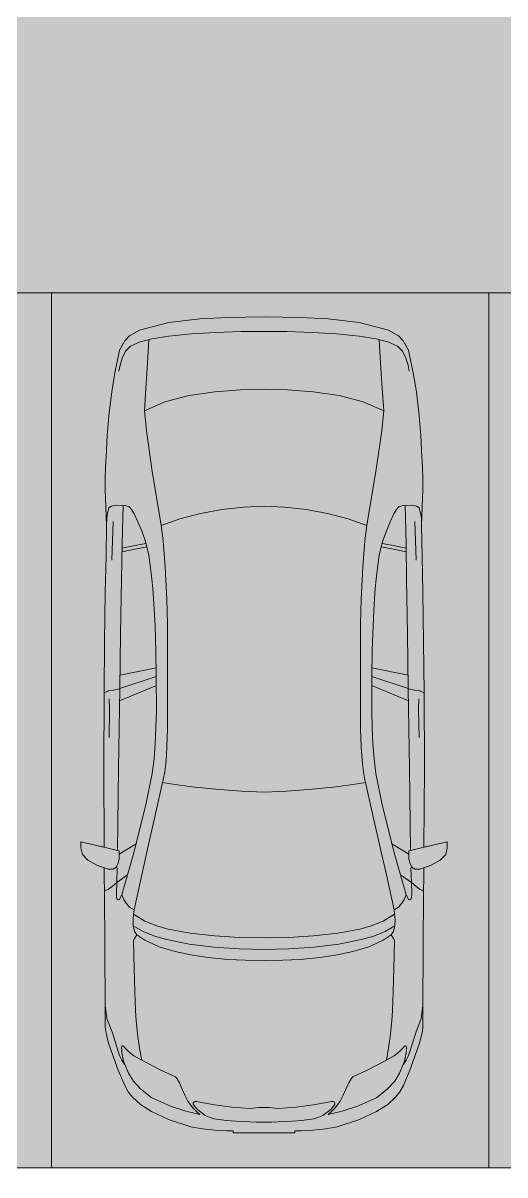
# Model space of a CAD drawing. Header units: millimetres. Extents: x 141848 to 1648660, y -465012 to -151356.
# Drawn here: x 232874 to 235630, y -270728 to -264146 of the extents above; entities that cross this region are included whole.
import ezdxf

# ---------------------------------------------------------------- set-up
doc = ezdxf.new("R2010")
doc.units = ezdxf.units.MM
doc.header["$MEASUREMENT"] = 0
doc.layers.add('Extérieur - Environnement', color=7, linetype='Continuous')
doc.layers.add('Structure - Murs extérieurs', color=7, linetype='Continuous')

msp = doc.modelspace()

# ---------------------------------------------------------------- hatches: boundary and pattern name
at = {"linetype": 'Continuous', "lineweight": 0, "true_color": 0x6f6f6f}
h = msp.add_hatch(color=8, dxfattribs=at)
h.paths.add_polyline_path([(141848.442, -275935.042), (141848.442, -295062.571), (269220.821, -293826.868), (269220.821, -270902.734), (268763.049, -270902.734), (254213.6, -271040.575), (254213.6, -163437.635), (153156.2, -163437.635), (153156.2, -271040.575), (153182.962, -271040.57), (153183.146, -272000.514, -0.40942736), (149183.681, -275935.042)])
h.paths.add_polyline_path([(158435.584, -260639.953), (155145.584, -260639.953), (155145.584, -248364.953), (155145.584, -243089.974), (155145.584, -242189.974), (158435.584, -242189.974)], flags=0)
h.paths.add_polyline_path([(196775.042, -260810.571), (196775.042, -222495.57), (186955.542, -222495.57), (186955.542, -218295.57), (196754.55, -218295.57), (196754.55, -208495.57), (196754.55, -204495.57), (193355.542, -204495.57), (193355.542, -201780.57), (193355.542, -195161.535), (195576.034, -195161.535), (195576.034, -189810.571), (217850.068, -189810.571), (217850.068, -262266.885), (245610.045, -262266.885), (245610.045, -253395.571), (245626.034, -253395.571), (246426.034, -253395.571), (247826.034, -253395.571), (247826.034, -248005.571), (247826.034, -246605.571), (245626.034, -246605.571), (245610.045, -246605.571), (245610.045, -171995.57), (212806.28, -171995.57), (161503.433, -171995.57), (161503.433, -193810.571), (161503.433, -230015.57), (161503.433, -260810.571)], flags=0)
h.paths.add_polyline_path([(162737.042, -269433.913, -0.09031866), (162858.773, -268727.623, -0.20144873), (163912.639, -267592.74, -0.10421145), (164718.006, -267415.055), (165317.979, -267409.371, -0.10404461), (166125.354, -267571.244, -0.23825546), (167284.257, -268953.318, -0.05518862), (167336.836, -269390.334), (167338.931, -269611.438), (167351.046, -270890.267), (167092.583, -271892.761, -0.26794919), (165370.083, -272909.124), (164770.11, -272914.808, -0.19371746), (163379.252, -272370.185, -0.07056876), (163028.663, -271931.262, -0.1316525), (162751.253, -270933.845)], flags=0)
h.paths.add_polyline_path([(173316.986, -273599.031), (173316.986, -273452.052), (173330.488, -267377.824, -0.3805567), (175316.986, -265609.826), (175394.714, -265609.826), (175394.714, -270609.826), (190394.714, -270609.826), (190394.714, -265609.826), (195356.191, -265609.826, -0.41421356), (196856.191, -267109.826), (196856.191, -273660.699, -0.34550161), (195137.285, -275433.432), (175327.752, -275599.002, -0.4157911)], flags=0)
h.paths.add_polyline_path([(205510.093, -271504.083, -0.13447393), (205230.948, -270484.937), (205230.948, -268984.937, -0.41421356), (207230.948, -266984.937), (207830.948, -266984.937, -0.41421356), (209830.948, -268984.937), (209830.948, -270484.937, -0.12882035), (209574.03, -271465.581, -0.27093629), (207830.948, -272484.937), (207230.948, -272484.937, -0.26498)], flags=0)
h.paths.add_polyline_path([(217862.687, -273329.325), (217869.949, -267730.336, -0.09856151), (218100.718, -266943.721), (218117.681, -266951.545, -0.258849), (219955.479, -265605.827), (219953.141, -265587.294), (220637.569, -265587.294), (220637.569, -265687.294), (220637.569, -270687.294), (250537.569, -270687.294), (250537.569, -265687.294), (252208.004, -265687.294), (254186.294, -265687.294), (254186.294, -267687.294), (254186.294, -271062.255, 0.00134576), (254186.323, -271073.021), (254197.209, -273095.233, -0.41421356), (252208.004, -275105.97), (243484.534, -275105.97, -0.00518896), (243431.438, -275116.103), (235447.992, -275196.191), (220071.012, -275253.24, -0.38655333), (217873.089, -273475.385, -0.02518922)], flags=0)
at = {"linetype": 'Continuous', "lineweight": 0, "true_color": 0xa7a7a7}
msp.add_hatch(color=253, dxfattribs=at).paths.add_polyline_path([(234859.257, -266063.202, 1), (244859.257, -266063.202, 1)])

# ---------------------------------------------------------------- linework, layer by layer
at = {"color": 9, "linetype": 'Continuous', "lineweight": 5}
msp.add_lwpolyline([(217873.089, -273475.385, 0.38655333), (220071.012, -275253.24), (235447.992, -275196.191), (243431.438, -275116.103, 0.00518896), (243484.534, -275105.97), (252208.004, -275105.97, 0.41421356), (254197.209, -273095.233), (254186.323, -271073.021, -0.00134576), (254186.294, -271062.255), (254186.294, -267687.294), (254186.294, -265687.294), (252208.004, -265687.294), (250537.569, -265687.294), (250537.569, -270687.294), (220637.569, -270687.294), (220637.569, -265687.294), (220637.569, -265587.294), (219953.141, -265587.294), (219955.479, -265605.827, 0.258849), (218117.681, -266951.545), (218100.718, -266943.721, 0.09856151), (217869.949, -267730.336), (217862.687, -273329.325, 0.02518922)], format="xyb", close=True, dxfattribs=at)
at = {"color": 255, "linetype": 'Continuous', "lineweight": 5, "flags": 128}
for points in [[(233037.569, -265687.294), (230537.569, -265687.294)], [(233037.569, -265687.294), (233037.569, -270687.294)], [(235537.569, -265687.294), (233037.569, -265687.294)], [(233037.569, -270687.294), (233037.569, -265687.294)], [(235537.569, -265687.294), (235537.569, -270687.294)], [(238037.569, -265687.294), (235537.569, -265687.294)], [(235537.569, -270687.294), (235537.569, -265687.294)], [(230537.569, -270687.294), (233037.569, -270687.294)], [(233037.569, -270687.294), (235537.569, -270687.294)], [(235537.569, -270687.294), (238037.569, -270687.294)]]:
    msp.add_lwpolyline(points, dxfattribs=at)
at = {"layer": 'Extérieur - Environnement', "color": 7, "linetype": 'Continuous', "lineweight": 13}
for p, q in [((233884.817, -265837.164), (233707.877, -265858.076)), ((233707.877, -265858.076), (233884.817, -265837.164)), ((234044.946, -265828.356), (233884.817, -265837.164)), ((233884.817, -265837.164), (234044.946, -265828.356)), ((234252.389, -265825.764), (234044.946, -265828.356)), ((234044.946, -265828.356), (234252.389, -265825.764)), ((234459.832, -265828.356), (234252.389, -265825.764)), ((234459.832, -265828.356), (234252.389, -265825.764)), ((234619.961, -265837.164), (234459.832, -265828.356)), ((234619.961, -265837.164), (234459.832, -265828.356)), ((234796.901, -265858.076), (234619.961, -265837.164)), ((234796.901, -265858.076), (234619.961, -265837.164)), ((233540.853, -265900.703), (233483.257, -265932.912)), ((233483.257, -265932.912), (233540.853, -265900.703)), ((233707.877, -265858.076), (233540.853, -265900.703)), ((233540.853, -265900.703), (233707.877, -265858.076)), ((234963.925, -265900.703), (234796.901, -265858.076)), ((234963.925, -265900.703), (234796.901, -265858.076)), ((235021.521, -265932.912), (234963.925, -265900.703)), ((235021.521, -265932.912), (234963.925, -265900.703)), ((233456.395, -265961.821), (233425.744, -266016.54)), ((233425.744, -266016.54), (233456.395, -265961.821)), ((233483.257, -265932.912), (233456.395, -265961.821)), ((233456.395, -265961.821), (233483.257, -265932.912)), ((233489.025, -265991.939), (233538.703, -265969.4)), ((233610.627, -265950.545), (233538.703, -265969.4)), ((233594.662, -265954.731), (233587.53, -266059.811)), ((233610.627, -265950.545), (233708.944, -265935.102)), ((233708.926, -265935.105), (233836.154, -265922.562)), ((233836.154, -265922.562), (233976.713, -265914.145)), ((233976.713, -265914.145), (234119.262, -265909.477)), ((234119.262, -265909.477), (234252.389, -265908.163)), ((234385.516, -265909.477), (234252.389, -265908.163)), ((234528.065, -265914.145), (234385.516, -265909.477)), ((234668.624, -265922.562), (234528.065, -265914.145)), ((234795.852, -265935.105), (234668.624, -265922.562)), ((234894.151, -265950.545), (234795.834, -265935.102)), ((234894.151, -265950.545), (234966.075, -265969.4)), ((234910.116, -265954.731), (234917.248, -266059.811)), ((235015.753, -265991.939), (234966.075, -265969.4)), ((235048.383, -265961.821), (235021.521, -265932.912)), ((235048.383, -265961.821), (235021.521, -265932.912)), ((235079.034, -266016.54), (235048.383, -265961.821)), ((235079.034, -266016.54), (235048.383, -265961.821)), ((233425.744, -266016.54), (233398.848, -266145.59)), ((233398.848, -266145.59), (233425.744, -266016.54)), ((233441.542, -266060.723), (233460.404, -266022.127)), ((233460.404, -266022.127), (233489.025, -265991.939)), ((235044.374, -266022.127), (235015.753, -265991.939)), ((235063.236, -266060.723), (235044.374, -266022.127)), ((235105.93, -266145.59), (235079.034, -266016.54)), ((235105.93, -266145.59), (235079.034, -266016.54)), ((233422.864, -266135.297), (233429.261, -266101.535)), ((233429.261, -266101.535), (233441.542, -266060.723)), ((233587.53, -266059.811), (233576.634, -266235.469)), ((234917.248, -266059.811), (234928.144, -266235.469)), ((235075.517, -266101.535), (235063.236, -266060.723)), ((235081.914, -266135.297), (235075.517, -266101.535)), ((233398.848, -266145.59), (233381.554, -266254.371)), ((233398.848, -266145.59), (233381.554, -266254.371)), ((235123.224, -266254.371), (235105.93, -266145.59)), ((235105.93, -266145.59), (235123.224, -266254.371)), ((233381.555, -266254.36), (233367.732, -266372.439)), ((233381.555, -266254.36), (233367.732, -266372.439)), ((233381.554, -266254.371), (233381.555, -266254.36)), ((233576.634, -266235.469), (233568.343, -266361.049)), ((233823.551, -266275.57), (233685.731, -266310.612)), ((233971.107, -266253.728), (233823.551, -266275.57)), ((234117.636, -266242.406), (233971.107, -266253.728)), ((234252.389, -266238.96), (234117.636, -266242.406)), ((234252.389, -266238.96), (234387.142, -266242.406)), ((234387.142, -266242.406), (234533.671, -266253.728)), ((234533.671, -266253.728), (234681.227, -266275.57)), ((234681.227, -266275.57), (234819.047, -266310.612)), ((234928.144, -266235.469), (234936.435, -266361.049)), ((235123.222, -266254.36), (235137.046, -266372.439)), ((235137.046, -266372.439), (235123.224, -266254.371)), ((233568.343, -266361.049), (233579.684, -266476.985)), ((233685.731, -266310.612), (233568.41, -266361.74)), ((234819.047, -266310.612), (234936.367, -266361.74)), ((234936.435, -266361.049), (234925.094, -266476.985)), ((233367.732, -266372.439), (233356.209, -266500.926)), ((233356.209, -266500.926), (233367.732, -266372.439)), ((235148.569, -266500.926), (235137.046, -266372.439)), ((235148.569, -266500.926), (235137.046, -266372.439)), ((233579.684, -266476.985), (233612.483, -266709.08)), ((234925.094, -266476.985), (234892.295, -266709.08)), ((233356.209, -266500.926), (233352.413, -266589.935)), ((233352.413, -266589.935), (233356.209, -266500.926)), ((235152.365, -266589.935), (235148.569, -266500.926)), ((235152.365, -266589.935), (235148.569, -266500.926)), ((233352.413, -266589.935), (233345.988, -266685.688)), ((233345.988, -266685.688), (233352.413, -266589.935)), ((235158.789, -266685.688), (235152.365, -266589.935)), ((235158.789, -266685.688), (235152.365, -266589.935)), ((233345.988, -266685.688), (233344.224, -266743.57)), ((233344.224, -266743.57), (233345.988, -266685.688)), ((235160.554, -266743.57), (235158.789, -266685.688)), ((235160.554, -266743.57), (235158.789, -266685.688)), ((233344.224, -266743.57), (233344.179, -266812.144)), ((233344.224, -266743.57), (233344.179, -266812.144)), ((233612.483, -266709.08), (233648.655, -266924.692)), ((234892.295, -266709.08), (234856.123, -266924.692)), ((235160.599, -266812.144), (235160.554, -266743.57)), ((235160.554, -266743.57), (235160.599, -266812.144)), ((233344.179, -266812.144), (233351.44, -267015.116)), ((233351.44, -267015.116), (233344.179, -266812.144)), ((235153.338, -267015.116), (235160.599, -266812.144)), ((235153.338, -267015.116), (235160.599, -266812.144)), ((233357.027, -266945.179), (233352.713, -266976.682)), ((233365.432, -266917.174), (233357.027, -266945.179)), ((233378.133, -266906.682), (233365.432, -266917.174)), ((233409.111, -266901.909), (233378.133, -266906.682)), ((233459.725, -266903.116), (233409.111, -266901.909)), ((233440.519, -267118.034), (233446.343, -266902.797)), ((233482.199, -266910.293), (233459.725, -266903.116)), ((233495.198, -266925.468), (233482.199, -266910.293)), ((233510.092, -266951.662), (233495.198, -266925.468)), ((233531.496, -266995.684), (233510.092, -266951.662)), ((233648.655, -266924.692), (233663.869, -267017.735)), ((233889.416, -266948.269), (233771.566, -266979.133)), ((234012.171, -266925.666), (233889.416, -266948.269)), ((234134.854, -266911.78), (234012.171, -266925.666)), ((234252.389, -266907.061), (234134.854, -266911.78)), ((234252.389, -266907.061), (234369.924, -266911.78)), ((234369.924, -266911.78), (234492.607, -266925.666)), ((234492.607, -266925.666), (234615.362, -266948.269)), ((234615.362, -266948.269), (234733.212, -266979.133)), ((234856.123, -266924.692), (234840.909, -267017.735)), ((234973.282, -266995.684), (234994.686, -266951.662)), ((234994.686, -266951.662), (235009.58, -266925.468)), ((235009.58, -266925.468), (235022.578, -266910.293)), ((235022.578, -266910.293), (235045.053, -266903.116)), ((235045.053, -266903.116), (235095.667, -266901.909)), ((235064.259, -267118.034), (235058.435, -266902.797)), ((235095.667, -266901.909), (235126.645, -266906.682)), ((235126.645, -266906.682), (235139.346, -266917.174)), ((235139.346, -266917.174), (235147.75, -266945.179)), ((235147.75, -266945.179), (235152.065, -266976.682)), ((233351.44, -267015.116), (233349.227, -267195.422)), ((233349.227, -267195.422), (233351.44, -267015.116)), ((233352.713, -266976.682), (233351.44, -267015.116)), ((233390.107, -266993.88), (233382.69, -267214.66)), ((233554.911, -267052.956), (233531.496, -266995.684)), ((233771.566, -266979.133), (233663.869, -267017.735)), ((233663.869, -267017.735), (233675.54, -267105.162)), ((234733.212, -266979.133), (234840.909, -267017.735)), ((234840.909, -267017.735), (234829.238, -267105.162)), ((234949.867, -267052.956), (234973.282, -266995.684)), ((235114.671, -266993.88), (235122.088, -267214.66)), ((235152.065, -266976.682), (235153.338, -267015.116)), ((235155.551, -267195.422), (235153.338, -267015.116)), ((235155.551, -267195.422), (235153.338, -267015.116)), ((233574.24, -267109.617), (233554.911, -267052.956)), ((234930.538, -267109.617), (234949.867, -267052.956)), ((233437.587, -267325.351), (233440.519, -267118.034)), ((233439.826, -267167.062), (233524.214, -267149.83)), ((233440.099, -267147.769), (233524.487, -267130.537)), ((233524.214, -267149.83), (233581.629, -267138.68)), ((233524.487, -267130.537), (233576.967, -267120.345)), ((233594.075, -267187.636), (233574.24, -267109.617)), ((233675.539, -267105.146), (233682.232, -267178.67)), ((234829.239, -267105.146), (234822.546, -267178.67)), ((234910.703, -267187.636), (234930.538, -267109.617)), ((234980.564, -267149.83), (234923.149, -267138.68)), ((234980.291, -267130.537), (234927.81, -267120.345)), ((235064.679, -267147.769), (234980.291, -267130.537)), ((235064.952, -267167.062), (234980.564, -267149.83)), ((235067.191, -267325.351), (235064.259, -267118.034)), ((233349.227, -267195.422), (233344.877, -267398.632)), ((233349.227, -267195.422), (233344.877, -267398.632)), ((233605.484, -267275.127), (233594.075, -267187.636)), ((233682.231, -267178.656), (233687.197, -267253.131)), ((234822.547, -267178.656), (234817.581, -267253.131)), ((234899.294, -267275.127), (234910.703, -267187.636)), ((235159.901, -267398.632), (235155.551, -267195.422)), ((235155.551, -267195.422), (235159.901, -267398.632)), ((233611.33, -267324.705), (233605.484, -267275.127)), ((233687.197, -267253.127), (233691.601, -267329.924)), ((234817.581, -267253.127), (234813.177, -267329.924)), ((234893.448, -267324.705), (234899.294, -267275.127)), ((233432.626, -267636.148), (233437.587, -267325.351)), ((233616.424, -267376.543), (233611.33, -267324.705)), ((233691.6, -267329.914), (233696.366, -267438.034)), ((234813.178, -267329.914), (234808.412, -267438.034)), ((234888.354, -267376.543), (234893.448, -267324.705)), ((235072.151, -267636.148), (235067.191, -267325.351)), ((233344.877, -267398.632), (233340.092, -267681.866)), ((233344.877, -267398.632), (233340.092, -267681.866)), ((233622.661, -267464.557), (233616.424, -267376.543)), ((234882.116, -267464.557), (234888.354, -267376.543)), ((235164.686, -267681.866), (235159.901, -267398.632)), ((235159.901, -267398.632), (235164.686, -267681.866)), ((233629.049, -267592.686), (233622.661, -267464.557)), ((233696.366, -267438.031), (233700.336, -267575.552)), ((234808.412, -267438.031), (234804.441, -267575.552)), ((234875.729, -267592.686), (234882.116, -267464.557)), ((233634.049, -267735.926), (233629.049, -267592.686)), ((233700.336, -267575.552), (233700.375, -268178.518)), ((234804.441, -267575.552), (234804.403, -268178.518)), ((234870.729, -267735.926), (234875.729, -267592.686)), ((233427.666, -267950.448), (233432.626, -267636.148)), ((235077.112, -267950.448), (235072.151, -267636.148)), ((233340.092, -267681.866), (233337.573, -267973.113)), ((233340.092, -267681.866), (233337.573, -267973.113)), ((233636.472, -267879.457), (233634.049, -267735.926)), ((234868.306, -267879.457), (234870.729, -267735.926)), ((235167.205, -267973.113), (235164.686, -267681.866)), ((235164.686, -267681.866), (235167.205, -267973.113)), ((233428.882, -267873.372), (233635.654, -267831.01)), ((235075.895, -267873.372), (234869.124, -267831.01)), ((233426.694, -268019.427), (233636.612, -267931.001)), ((233636.472, -267879.457), (233427.683, -267949.357)), ((233637.01, -268077.471), (233636.472, -267879.457)), ((234867.768, -268077.471), (234868.306, -267879.457)), ((235078.083, -268019.427), (234868.166, -267931.001)), ((234868.306, -267879.457), (235077.095, -267949.357)), ((233337.573, -267973.113), (233335.605, -268405.992)), ((233335.605, -268405.992), (233337.573, -267973.113)), ((233337.573, -267973.113), (233359.282, -267963.349)), ((233359.282, -267963.349), (233361.238, -267962.783)), ((233361.238, -267962.783), (233364.496, -267962.088)), ((233364.496, -267962.088), (233390.409, -267957.432)), ((233367.468, -268008.036), (233368.967, -268069.3)), ((233390.409, -267957.432), (233427.666, -267950.448)), ((233427.666, -267950.448), (233421.227, -268407.601)), ((235077.112, -267950.448), (235083.551, -268407.601)), ((235114.369, -267957.432), (235077.112, -267950.448)), ((235140.282, -267962.088), (235114.369, -267957.432)), ((235137.31, -268008.036), (235135.811, -268069.3)), ((235143.54, -267962.783), (235140.282, -267962.088)), ((235145.496, -267963.349), (235143.54, -267962.783)), ((235167.205, -267973.113), (235145.496, -267963.349)), ((235169.173, -268405.992), (235167.205, -267973.113)), ((235169.173, -268405.992), (235167.205, -267973.113)), ((233368.967, -268069.3), (233366.39, -268228.63)), ((235135.811, -268069.3), (235138.388, -268228.63)), ((233633.859, -268171.56), (233637.01, -268077.471)), ((234870.919, -268171.56), (234867.768, -268077.471)), ((233629.665, -268264.184), (233633.859, -268171.56)), ((233700.375, -268178.518), (233696.538, -268282.803)), ((234804.403, -268178.518), (234808.24, -268282.803)), ((234875.113, -268264.184), (234870.919, -268171.56)), ((233623.565, -268350.336), (233629.665, -268264.184)), ((234881.212, -268350.336), (234875.113, -268264.184)), ((233694.005, -268331.956), (233690.207, -268379.107)), ((233696.539, -268282.796), (233694.005, -268331.972)), ((234808.239, -268282.796), (234810.773, -268331.972)), ((234810.773, -268331.956), (234814.571, -268379.107)), ((233612.419, -268433.588), (233623.565, -268350.336)), ((233690.209, -268379.084), (233684.386, -268425.327)), ((234814.569, -268379.084), (234820.392, -268425.327)), ((234892.358, -268433.588), (234881.212, -268350.336)), ((233335.605, -268405.992), (233338.083, -268855.376)), ((233338.083, -268855.376), (233335.605, -268405.992)), ((233421.228, -268407.601), (233414.78, -268873.649)), ((233577.003, -268612.975), (233612.419, -268433.588)), ((233672.655, -268485.5), (233675.734, -268471.184)), ((233675.734, -268471.184), (233676.041, -268470.505)), ((233684.386, -268425.327), (233675.955, -268470.695)), ((234820.392, -268425.327), (234828.823, -268470.695)), ((234829.044, -268471.184), (234828.737, -268470.505)), ((234832.123, -268485.5), (234829.044, -268471.184)), ((234927.775, -268612.975), (234892.358, -268433.588)), ((235083.55, -268407.601), (235089.998, -268873.649)), ((235166.695, -268855.376), (235169.173, -268405.992)), ((235166.695, -268855.376), (235169.173, -268405.992)), ((233672.655, -268485.5), (233632.497, -268665.461)), ((233672.655, -268485.5), (233731.626, -268495.563)), ((233731.626, -268495.563), (233840.242, -268509.721)), ((233840.242, -268509.721), (233977.327, -268524.319)), ((233977.327, -268524.319), (234121.771, -268535.706)), ((234121.771, -268535.706), (234252.389, -268540.229)), ((234383.007, -268535.706), (234252.389, -268540.229)), ((234527.451, -268524.319), (234383.007, -268535.706)), ((234664.536, -268509.721), (234527.451, -268524.319)), ((234773.152, -268495.563), (234664.536, -268509.721)), ((234832.123, -268485.5), (234773.152, -268495.563)), ((234832.123, -268485.5), (234872.281, -268665.461)), ((233504.803, -268900.718), (233577.003, -268612.975)), ((233632.497, -268665.461), (233590.317, -268850.052)), ((234872.281, -268665.461), (234914.461, -268850.052)), ((234999.975, -268900.718), (234927.775, -268612.975)), ((233338.083, -268855.376), (233204.711, -268824.575)), ((233204.711, -268824.575), (233204.711, -268858.864)), ((233204.711, -268824.575), (233376.746, -268864.305)), ((233204.711, -268824.575), (233204.711, -268858.864)), ((233204.711, -268858.864), (233213.571, -268896.996)), ((233213.571, -268896.996), (233204.711, -268858.864)), ((233376.746, -268864.305), (233399.875, -268869.809)), ((233521.177, -268835.461), (233423.996, -268895.945)), ((233590.317, -268850.052), (233549.167, -269030.342)), ((234914.461, -268850.052), (234955.611, -269030.342)), ((234983.6, -268835.461), (235080.782, -268895.945)), ((235128.032, -268864.305), (235104.903, -268869.809)), ((235300.067, -268824.575), (235128.032, -268864.305)), ((235300.067, -268824.575), (235166.695, -268855.376)), ((235291.207, -268896.996), (235300.067, -268858.864)), ((235291.207, -268896.996), (235300.067, -268858.864)), ((235300.067, -268858.864), (235300.067, -268824.575)), ((235300.067, -268824.575), (235300.067, -268858.864)), ((233213.571, -268896.996), (233245.43, -268928.955)), ((233245.43, -268928.955), (233213.571, -268896.996)), ((233245.43, -268928.955), (233295.97, -268958.446)), ((233295.97, -268958.446), (233245.43, -268928.955)), ((233399.875, -268869.809), (233423.996, -268876.024)), ((233423.996, -268921.171), (233417.984, -268947.698)), ((233423.996, -268876.024), (233423.996, -268921.171)), ((233504.803, -268900.718), (233439.389, -269127.825)), ((234999.975, -268900.718), (235065.389, -269127.825)), ((235104.903, -268869.809), (235080.782, -268876.024)), ((235080.782, -268876.024), (235080.782, -268921.171)), ((235080.782, -268921.171), (235086.794, -268947.698)), ((235208.808, -268958.446), (235259.348, -268928.955)), ((235208.808, -268958.446), (235259.348, -268928.955)), ((235259.348, -268928.955), (235291.207, -268896.996)), ((235259.348, -268928.955), (235291.207, -268896.996)), ((233295.97, -268958.446), (233338.483, -268972.665)), ((233361.945, -268980.512), (233295.97, -268958.446)), ((233338.483, -268972.665), (233338.741, -269028.074)), ((233338.741, -269028.074), (233338.483, -268972.665)), ((233389.929, -268980.446), (233361.945, -268980.512)), ((233400.101, -268975.338), (233389.929, -268980.446)), ((233408.176, -268967.805), (233400.101, -268975.338)), ((233413.053, -268973.482), (233405.849, -268969.976)), ((233417.984, -268947.698), (233408.176, -268967.805)), ((233413.053, -268973.482), (233410.085, -269058.02)), ((235086.794, -268947.698), (235096.602, -268967.805)), ((235091.725, -268973.482), (235098.929, -268969.976)), ((235091.725, -268973.482), (235094.693, -269058.02)), ((235096.602, -268967.805), (235104.677, -268975.338)), ((235104.677, -268975.338), (235114.849, -268980.446)), ((235114.849, -268980.446), (235142.833, -268980.512)), ((235142.833, -268980.512), (235208.808, -268958.446)), ((235166.037, -269028.074), (235166.295, -268972.665)), ((235166.037, -269028.074), (235166.295, -268972.665)), ((235166.295, -268972.665), (235208.808, -268958.446)), ((233338.741, -269028.074), (233339.793, -269106.124)), ((233338.741, -269028.074), (233339.793, -269106.124)), ((233410.085, -269058.02), (233385.224, -269078.043)), ((233410.085, -269058.02), (233408.251, -269119.394)), ((233472.233, -269013.798), (233410.085, -269058.02)), ((233549.167, -269030.342), (233509.002, -269213.352)), ((234955.611, -269030.342), (234995.776, -269213.352)), ((235032.545, -269013.798), (235094.693, -269058.02)), ((235094.693, -269058.02), (235119.554, -269078.043)), ((235094.693, -269058.02), (235096.527, -269119.394)), ((235164.985, -269106.124), (235166.037, -269028.074)), ((235166.037, -269028.074), (235164.985, -269106.124)), ((233363.628, -269094.519), (233339.793, -269106.124)), ((233339.793, -269106.124), (233343.944, -269761.281)), ((233339.793, -269106.124), (233343.944, -269761.281)), ((233385.224, -269078.043), (233363.628, -269094.519)), ((233408.251, -269119.394), (233409.53, -269142.411)), ((233432.041, -269141.742), (233439.389, -269127.825)), ((233439.389, -269127.825), (233450.835, -269154.267)), ((235065.389, -269127.825), (235053.943, -269154.267)), ((235072.737, -269141.742), (235065.389, -269127.825)), ((235096.527, -269119.394), (235095.248, -269142.411)), ((235119.554, -269078.043), (235141.15, -269094.519)), ((235141.15, -269094.519), (235164.985, -269106.124)), ((235160.834, -269761.281), (235164.985, -269106.124)), ((235164.985, -269106.124), (235160.834, -269761.281)), ((233409.53, -269142.411), (233410.567, -269148.165)), ((233410.567, -269148.165), (233413.49, -269153.829)), ((233416.951, -269156.902), (233413.49, -269153.829)), ((233420.7, -269156.936), (233416.951, -269156.902)), ((233424.596, -269154.389), (233420.7, -269156.936)), ((233424.596, -269154.389), (233427.688, -269150.029)), ((233427.688, -269150.029), (233432.035, -269141.742)), ((233450.835, -269154.267), (233464.178, -269175.776)), ((233464.178, -269175.776), (233473.375, -269186.973)), ((233473.375, -269186.973), (233483.094, -269197.411)), ((235031.403, -269186.973), (235021.684, -269197.411)), ((235040.6, -269175.776), (235031.403, -269186.973)), ((235053.943, -269154.267), (235040.6, -269175.776)), ((235077.09, -269150.029), (235072.743, -269141.742)), ((235080.182, -269154.389), (235077.09, -269150.029)), ((235080.182, -269154.389), (235084.078, -269156.936)), ((235084.078, -269156.936), (235087.827, -269156.902)), ((235087.827, -269156.902), (235091.288, -269153.829)), ((235094.211, -269148.165), (235091.288, -269153.829)), ((235095.248, -269142.411), (235094.211, -269148.165)), ((233483.094, -269197.411), (233509.002, -269213.352)), ((233505.712, -269238.276), (233503.569, -269268.704)), ((233509.002, -269213.352), (233505.712, -269238.276)), ((233570.526, -269278.711), (233505.712, -269238.276)), ((233509.016, -269213.352), (233509.002, -269213.352)), ((234934.252, -269278.711), (234999.066, -269238.276)), ((234995.762, -269213.352), (234995.776, -269213.352)), ((235021.684, -269197.411), (234995.776, -269213.352)), ((234995.776, -269213.352), (234999.066, -269238.276)), ((234999.066, -269238.276), (235001.209, -269268.704)), ((233503.569, -269268.704), (233504.349, -269304.066)), ((233560.727, -269337.286), (233504.349, -269304.066)), ((233504.349, -269304.066), (233512.677, -269337.784)), ((233639.281, -269304.966), (233570.522, -269278.71)), ((233704.417, -269323.678), (233639.275, -269304.965)), ((233830.71, -269347.1), (233704.412, -269323.677)), ((234674.068, -269347.1), (234800.366, -269323.677)), ((234800.36, -269323.678), (234865.503, -269304.965)), ((234865.496, -269304.966), (234934.256, -269278.71)), ((234944.051, -269337.286), (235000.429, -269304.066)), ((235000.429, -269304.066), (234992.101, -269337.784)), ((235001.209, -269268.704), (235000.429, -269304.066)), ((233525.992, -269357.141), (233506.462, -269387.53)), ((233506.462, -269387.53), (233508.641, -269470.882)), ((233512.677, -269337.784), (233512.703, -269337.799)), ((233525.992, -269357.141), (233512.677, -269337.784)), ((233525.998, -269357.181), (233525.992, -269357.141)), ((233525.998, -269357.181), (233570.601, -269386.898)), ((233630.93, -269364.909), (233560.727, -269337.286)), ((233570.601, -269386.898), (233640.48, -269419.474)), ((233696.577, -269383.674), (233630.93, -269364.909)), ((233825.019, -269409.223), (233696.577, -269383.674)), ((233968.853, -269362.462), (233830.71, -269347.1)), ((234111.783, -269370.864), (233968.851, -269362.461)), ((234252.418, -269373.424), (234111.781, -269370.863)), ((234252.36, -269373.424), (234392.997, -269370.863)), ((234392.995, -269370.864), (234535.927, -269362.461)), ((234535.925, -269362.462), (234674.068, -269347.1)), ((234679.759, -269409.223), (234808.201, -269383.674)), ((234808.201, -269383.674), (234873.848, -269364.909)), ((234934.177, -269386.898), (234864.298, -269419.474)), ((234873.848, -269364.909), (234944.051, -269337.286)), ((234978.78, -269357.181), (234934.177, -269386.898)), ((234978.78, -269357.181), (234978.785, -269357.141)), ((234978.785, -269357.141), (234992.101, -269337.784)), ((234978.785, -269357.141), (234998.316, -269387.53)), ((234992.101, -269337.784), (234992.075, -269337.799)), ((234998.316, -269387.53), (234996.137, -269470.882)), ((233640.48, -269419.474), (233653.541, -269424.336)), ((233653.541, -269424.336), (233744.081, -269452.15)), ((233744.081, -269452.15), (233843.129, -269473.079)), ((233965.701, -269426.562), (233825.019, -269409.223)), ((234110.485, -269436.38), (233965.701, -269426.562)), ((234252.389, -269439.488), (234110.485, -269436.38)), ((234252.389, -269439.488), (234394.293, -269436.38)), ((234394.293, -269436.38), (234539.077, -269426.562)), ((234539.077, -269426.562), (234679.759, -269409.223)), ((234760.696, -269452.15), (234661.649, -269473.079)), ((234851.237, -269424.336), (234760.696, -269452.15)), ((234864.298, -269419.474), (234851.237, -269424.336)), ((233508.639, -269470.819), (233511.285, -269617.644)), ((233508.642, -269470.865), (233508.642, -269470.882)), ((233843.129, -269473.079), (233948.036, -269487.903)), ((233948.036, -269487.903), (234045.998, -269496.699)), ((234045.998, -269496.699), (234144.57, -269501.675)), ((234144.57, -269501.675), (234252.395, -269503.419)), ((234360.208, -269501.675), (234252.382, -269503.419)), ((234458.78, -269496.699), (234360.208, -269501.675)), ((234556.742, -269487.903), (234458.78, -269496.699)), ((234661.649, -269473.079), (234556.742, -269487.903)), ((234996.139, -269470.819), (234993.493, -269617.644)), ((234996.136, -269470.865), (234996.136, -269470.882)), ((233511.285, -269617.644), (233515.577, -269739.103)), ((234993.493, -269617.644), (234989.201, -269739.103)), ((233343.944, -269761.281), (233343.861, -269812.104)), ((233343.944, -269761.281), (233343.861, -269812.104)), ((233343.944, -269761.281), (233353.787, -269834.646)), ((233515.577, -269739.103), (233520.114, -269825.642)), ((234989.201, -269739.103), (234984.664, -269825.642)), ((235160.834, -269761.281), (235150.991, -269834.646)), ((235160.917, -269812.104), (235160.834, -269761.281)), ((235160.834, -269761.281), (235160.917, -269812.104)), ((233343.861, -269812.104), (233343.971, -269850.175)), ((233343.861, -269812.104), (233343.971, -269850.175)), ((233343.971, -269850.175), (233344.498, -269883.286)), ((233343.971, -269850.175), (233344.498, -269883.286)), ((233353.787, -269834.646), (233385.312, -269917.011)), ((233520.112, -269825.621), (233528.893, -269922.935)), ((233528.893, -269922.935), (233520.142, -269825.642)), ((234984.666, -269825.621), (234975.885, -269922.935)), ((234975.885, -269922.935), (234984.636, -269825.642)), ((235150.991, -269834.646), (235119.466, -269917.011)), ((235160.28, -269883.286), (235160.807, -269850.175)), ((235160.807, -269850.175), (235160.28, -269883.286)), ((235160.807, -269850.175), (235160.917, -269812.104)), ((235160.917, -269812.104), (235160.807, -269850.175)), ((233344.498, -269883.286), (233347.299, -269907.43)), ((233344.498, -269883.286), (233347.299, -269907.43)), ((233347.299, -269907.43), (233357.696, -269954.786)), ((233357.696, -269954.786), (233347.299, -269907.43)), ((233364.901, -269863.685), (233364.953, -269864.697)), ((233385.312, -269917.011), (233426.913, -270046.609)), ((235119.466, -269917.011), (235077.865, -270046.609)), ((235139.876, -269863.685), (235139.825, -269864.697)), ((235147.082, -269954.786), (235157.479, -269907.43)), ((235147.082, -269954.786), (235157.479, -269907.43)), ((235157.479, -269907.43), (235160.28, -269883.286)), ((235160.28, -269883.286), (235157.479, -269907.43)), ((233357.696, -269954.786), (233364.711, -269980.291)), ((233364.711, -269980.291), (233357.696, -269954.786)), ((233364.711, -269980.291), (233418.529, -270130.226)), ((233418.529, -270130.226), (233364.711, -269980.291)), ((233528.893, -269922.935), (233542.515, -270016.18)), ((234975.885, -269922.935), (234962.263, -270016.18)), ((235086.249, -270130.226), (235140.067, -269980.291)), ((235086.249, -270130.226), (235140.067, -269980.291)), ((235140.067, -269980.291), (235147.082, -269954.786)), ((235140.067, -269980.291), (235147.082, -269954.786)), ((233439.25, -270072.924), (233426.913, -270046.609)), ((233439.918, -269991.066), (233437.185, -270002.769)), ((233437.185, -270002.769), (233438.498, -270015.863)), ((233438.498, -270015.863), (233439.445, -270030.793)), ((233439.445, -270030.793), (233445.351, -270061.6)), ((233444.371, -269989.8), (233439.918, -269991.066)), ((233449.259, -269991.957), (233444.371, -269989.8)), ((233460.198, -270006.248), (233449.259, -269991.957)), ((233473.82, -270019.786), (233460.198, -270006.248)), ((233490.893, -270034.588), (233473.82, -270019.786)), ((233508.835, -270047.873), (233490.893, -270034.588)), ((233552.791, -270072.418), (233508.835, -270047.873)), ((233542.511, -270016.157), (233552.791, -270072.418)), ((234962.267, -270016.157), (234951.987, -270072.418)), ((234951.987, -270072.418), (234995.943, -270047.873)), ((234995.943, -270047.873), (235013.884, -270034.588)), ((235013.884, -270034.588), (235030.958, -270019.786)), ((235030.958, -270019.786), (235044.58, -270006.248)), ((235044.58, -270006.248), (235055.519, -269991.957)), ((235055.519, -269991.957), (235060.407, -269989.8)), ((235065.333, -270030.793), (235059.427, -270061.6)), ((235060.407, -269989.8), (235064.86, -269991.066)), ((235064.86, -269991.066), (235067.593, -270002.769)), ((235066.28, -270015.863), (235065.333, -270030.793)), ((235065.528, -270072.924), (235077.865, -270046.609)), ((235067.593, -270002.769), (235066.28, -270015.863)), ((233449.693, -270087.473), (233439.25, -270072.924)), ((233445.351, -270061.6), (233451.697, -270081.4)), ((233457.019, -270096.772), (233449.693, -270087.473)), ((233451.697, -270081.4), (233457.019, -270096.772)), ((233478.203, -270147.072), (233457.019, -270096.772)), ((233662.206, -270128.798), (233552.791, -270072.418)), ((234842.572, -270128.798), (234951.987, -270072.418)), ((235026.575, -270147.072), (235047.759, -270096.772)), ((235053.081, -270081.4), (235047.759, -270096.772)), ((235047.759, -270096.772), (235055.085, -270087.473)), ((235059.427, -270061.6), (235053.081, -270081.4)), ((235055.085, -270087.473), (235065.528, -270072.924)), ((233418.529, -270130.226), (233455.768, -270217.2)), ((233455.768, -270217.2), (233418.529, -270130.226)), ((233505.418, -270191.422), (233478.203, -270147.072)), ((233745.642, -270167.904), (233662.206, -270128.798)), ((233755.031, -270178.323), (233745.642, -270167.904)), ((233768.212, -270201.019), (233755.031, -270178.323)), ((234736.566, -270201.019), (234749.746, -270178.323)), ((234749.746, -270178.323), (234759.135, -270167.904)), ((234759.135, -270167.904), (234842.572, -270128.798)), ((234999.36, -270191.422), (235026.575, -270147.072)), ((235049.01, -270217.2), (235086.249, -270130.226)), ((235049.01, -270217.2), (235086.249, -270130.226)), ((233455.768, -270217.2), (233476.313, -270252.572)), ((233455.768, -270217.2), (233476.313, -270252.572)), ((233545.736, -270236.78), (233505.418, -270191.422)), ((233610.062, -270287.509), (233545.736, -270236.78)), ((233784.352, -270238.748), (233768.199, -270200.996)), ((233799.42, -270273.148), (233784.352, -270238.748)), ((234705.358, -270273.148), (234720.426, -270238.748)), ((234720.426, -270238.748), (234736.579, -270200.996)), ((234894.716, -270287.509), (234959.042, -270236.78)), ((234959.042, -270236.78), (234999.36, -270191.422)), ((235028.465, -270252.572), (235049.01, -270217.2)), ((235049.01, -270217.2), (235028.465, -270252.572)), ((233476.313, -270252.572), (233500.491, -270283.992)), ((233476.313, -270252.572), (233500.491, -270283.992)), ((233500.491, -270283.992), (233545.519, -270325.3)), ((233500.491, -270283.992), (233545.519, -270325.3)), ((233610.062, -270287.509), (233718.096, -270334.551)), ((233817.202, -270306.15), (233799.42, -270273.148)), ((233842.947, -270342.487), (233817.202, -270306.15)), ((233847.913, -270315.683), (233850.357, -270311.79)), ((233850.357, -270311.79), (233857.603, -270308.145)), ((233857.603, -270308.145), (233866.516, -270307.893)), ((233866.516, -270307.893), (233957.383, -270326.346)), ((234638.262, -270307.893), (234547.395, -270326.346)), ((234647.175, -270308.145), (234638.262, -270307.893)), ((234654.421, -270311.79), (234647.175, -270308.145)), ((234656.865, -270315.683), (234654.421, -270311.79)), ((234661.83, -270342.487), (234687.576, -270306.15)), ((234687.576, -270306.15), (234705.358, -270273.148)), ((234894.716, -270287.509), (234786.682, -270334.551)), ((234959.259, -270325.3), (235004.287, -270283.992)), ((235004.287, -270283.992), (234959.259, -270325.3)), ((235004.287, -270283.992), (235028.465, -270252.572)), ((235028.465, -270252.572), (235004.287, -270283.992)), ((233545.519, -270325.3), (233609.236, -270364.897)), ((233545.519, -270325.3), (233609.236, -270364.897)), ((233609.236, -270364.897), (233706.031, -270411.682)), ((233609.236, -270364.897), (233706.031, -270411.682)), ((233718.096, -270334.551), (233805.327, -270364.687)), ((233885.574, -270382.581), (233805.327, -270364.687)), ((233868.817, -270367.761), (233842.947, -270342.487)), ((233848.061, -270326.509), (233847.913, -270315.683)), ((233871.12, -270353.332), (233848.061, -270326.509)), ((233885.574, -270382.581), (233868.817, -270367.761)), ((233915.881, -270388.521), (233871.12, -270353.332)), ((233957.383, -270326.346), (234068.408, -270340.803)), ((234068.408, -270340.803), (234171.545, -270347.688)), ((234222.667, -270343.014), (234171.545, -270347.688)), ((234222.667, -270343.014), (234253.204, -270343.014)), ((234282.111, -270343.014), (234251.574, -270343.014)), ((234282.111, -270343.014), (234333.233, -270347.688)), ((234436.37, -270340.803), (234333.233, -270347.688)), ((234547.395, -270326.346), (234436.37, -270340.803)), ((234588.897, -270388.521), (234633.658, -270353.332)), ((234619.204, -270382.581), (234699.451, -270364.687)), ((234619.204, -270382.581), (234635.961, -270367.761)), ((234633.658, -270353.332), (234656.717, -270326.509)), ((234635.961, -270367.761), (234661.83, -270342.487)), ((234656.717, -270326.509), (234656.865, -270315.683)), ((234786.682, -270334.551), (234699.451, -270364.687)), ((234798.747, -270411.682), (234895.542, -270364.897)), ((234895.542, -270364.897), (234798.747, -270411.682)), ((234895.542, -270364.897), (234959.259, -270325.3)), ((234959.259, -270325.3), (234895.542, -270364.897)), ((233706.031, -270411.682), (233833.52, -270453.32)), ((233833.52, -270453.32), (233706.031, -270411.682)), ((233944.04, -270400.674), (233915.881, -270388.521)), ((233944.04, -270400.674), (233967.608, -270406.754)), ((233967.604, -270406.753), (233993.601, -270411.739)), ((233993.589, -270411.737), (234038.506, -270417.696)), ((234038.506, -270417.696), (234090.399, -270421.621)), ((234209.788, -270426.56), (234090.399, -270421.621)), ((234191.255, -270425.927), (234191.896, -270425.927)), ((234252.401, -270426.22), (234209.788, -270426.56)), ((234252.377, -270426.22), (234294.99, -270426.56)), ((234294.99, -270426.56), (234414.379, -270421.621)), ((234313.523, -270425.927), (234312.882, -270425.927)), ((234466.272, -270417.696), (234414.379, -270421.621)), ((234511.189, -270411.737), (234466.272, -270417.696)), ((234537.174, -270406.753), (234511.177, -270411.739)), ((234560.738, -270400.674), (234537.17, -270406.754)), ((234560.738, -270400.674), (234588.897, -270388.521)), ((234671.258, -270453.32), (234798.747, -270411.682)), ((234671.258, -270453.32), (234798.747, -270411.682)), ((233833.52, -270453.32), (233899.76, -270464.898)), ((233899.76, -270464.898), (233833.52, -270453.32)), ((233899.76, -270464.898), (233971.379, -270471.45)), ((233971.379, -270471.45), (233899.76, -270464.898)), ((233971.379, -270471.45), (234039.366, -270475.543)), ((234039.366, -270475.543), (233971.379, -270471.45)), ((234039.366, -270475.543), (234076.627, -270476.634)), ((234076.627, -270476.634), (234039.366, -270475.543)), ((234076.627, -270476.634), (234076.627, -270487.463)), ((234076.627, -270487.463), (234076.627, -270476.634)), ((234076.627, -270487.463), (234428.151, -270487.463)), ((234076.627, -270487.463), (234252.389, -270487.463)), ((234428.151, -270487.463), (234252.389, -270487.463)), ((234428.151, -270476.634), (234465.412, -270475.543)), ((234428.151, -270476.634), (234465.412, -270475.543)), ((234428.151, -270487.463), (234428.151, -270476.634)), ((234428.151, -270487.463), (234428.151, -270476.634)), ((234465.412, -270475.543), (234533.399, -270471.45)), ((234465.412, -270475.543), (234533.399, -270471.45)), ((234533.399, -270471.45), (234605.018, -270464.898)), ((234533.399, -270471.45), (234605.018, -270464.898)), ((234605.018, -270464.898), (234671.258, -270453.32)), ((234605.018, -270464.898), (234671.258, -270453.32))]:
    msp.add_line(p, q, dxfattribs=at)
at = {"layer": 'Structure - Murs extérieurs', "color": 7, "linetype": 'Continuous', "lineweight": 5, "flags": 128}
msp.add_lwpolyline([(250437.569, -270687.292), (220637.569, -270687.292), (220637.569, -265687.294), (220637.569, -265587.294), (220537.569, -265587.294), (219953.141, -265587.294, 0.25972716), (218021.387, -267116.457, 0.0985618), (217861.309, -267920.633), (217861.309, -273253.269, 0.41578544), (219972.573, -275353.239), (252109.564, -275205.969, 0.41421921)], format="xyb", dxfattribs=at)
at = {"layer": 'Structure - Murs extérieurs', "color": 7, "linetype": 'Continuous', "lineweight": 5}
msp.add_lwpolyline([(250437.569, -270687.292), (220637.569, -270687.292)], dxfattribs=at)

doc.saveas('drawing.dxf')
